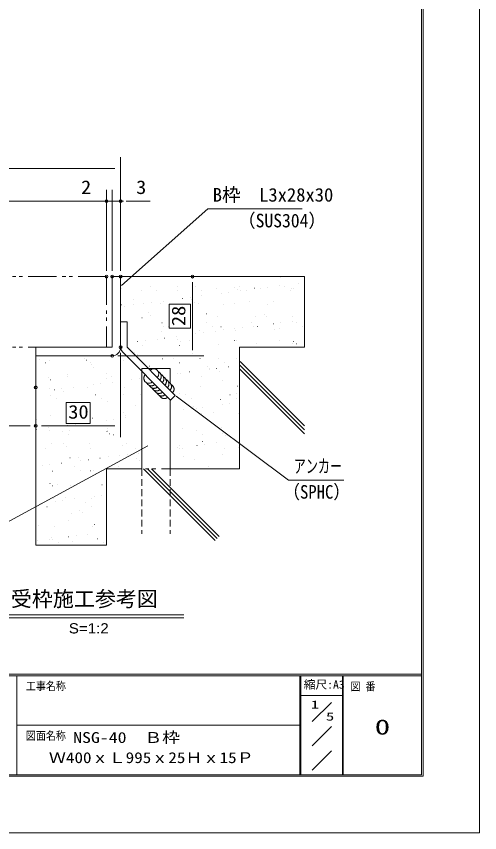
# Model space of a CAD drawing. Units: millimetres, scale not verified. Extents: x -1050 to 1050, y -742 to 742.
# Drawn here: x 641 to 1050, y -742 to -21 of the extents above; entities that cross this region are included whole.
import ezdxf
from ezdxf.enums import TextEntityAlignment as Align

# ---------------------------------------------------------------- set-up
doc = ezdxf.new("R2010")
doc.units = ezdxf.units.MM
doc.header["$LTSCALE"] = 5
doc.header["$PDMODE"] = 32
doc.header["$PDSIZE"] = 2.5
for name, pattern in [('CHAIN1', [8, 5, -1, 1, -1]), ('DASHED1', [1.8, 1.2, -0.6]), ('DOUBLE_CHAIN1', [8.8, 5, -1, 0.6, -0.6, 0.6, -1])]:
    doc.linetypes.add(name, pattern=pattern)
for name, color, linetype, lineweight in [('0-0_7-図\u3000枠', 4, 'Continuous', 9), ('0-2_枠', 7, 'Continuous', 9), ('0-3_寸法注釈', 2, 'Continuous', 9), ('0-5_DEFPOINTS', 134, 'Continuous', 9), ('0-6_蓋', 5, 'Continuous', 9), ('0-7_想像線', 134, 'DOUBLE_CHAIN1', 9), ('0-9_ハッチング', 4, 'Continuous', 9), ('0-B_1-外形線', 7, 'Continuous', 9), ('0-C_2-中心線', 1, 'CHAIN1', 9), ('0-D_3-点\u3000線', 6, 'DASHED1', 9), ('0-F_5-仮想線', 3, 'DOUBLE_CHAIN1', 9), ('1-0_6-寸法文字', 7, 'Continuous', 9)]:
    doc.layers.add(name, color=color, linetype=linetype, lineweight=lineweight)
doc.styles.add('HG丸ｺﾞｼｯｸM-PRO', font='')
doc.styles.add('ＭＳ ゴシック', font='')
doc.styles.get('HG丸ｺﾞｼｯｸM-PRO').set_extended_font_data('HG丸ｺﾞｼｯｸM-PRO')
doc.styles.get('ＭＳ ゴシック').set_extended_font_data('MS Gothic')

msp = doc.modelspace()

# ---------------------------------------------------------------- linework, layer by layer
at = {"layer": '0-0_7-図\u3000枠'}
for p, q in [((998.75, -691.25), (998.75, 691.25)), ((998.75, -602.5), (-973.75, -602.5)), ((998.75, -603.75), (-973.75, -603.75)), ((641.25, -691.25), (641.25, -603.75)), ((891.25, -691.25), (891.25, -603.75)), ((892, -691.25), (892, -603.75)), ((928.75, -691.25), (928.75, -603.75)), ((929.5, -691.25), (929.5, -603.75)), ((928.75, -621.25), (892, -621.25)), ((919.085, -627.292), (902.216, -644.161)), ((891.25, -647.5), (641.25, -647.5)), ((919.085, -648.767), (902.216, -665.636)), ((919.085, -670.242), (902.216, -687.111)), ((1000, -692.5), (-975, -692.5)), ((998.75, -691.25), (-973.75, -691.25))]:
    msp.add_line(p, q, dxfattribs=at)
at = {"layer": '0-0_7-図\u3000枠', "color": 5}
msp.add_line((998.547, -691.25), (998.75, -691.25), dxfattribs=at)
at = {"layer": '0-0_7-図\u3000枠'}
msp.add_lwpolyline([(-975, 692.5), (1000, 692.5), (1000, -692.5)], dxfattribs=at)
at = {"layer": '0-2_枠'}
for p, q in [((725.45, -250.971), (725.45, -313.471)), ((732.95, -250.971), (725.45, -250.971)), ((732.95, -313.471), (732.95, -250.971)), ((738.7, -290.853), (732.95, -290.853)), ((732.95, -290.853), (732.95, -313.471)), ((738.7, -290.853), (738.7, -313.471)), ((657.95, -313.471), (725.45, -313.471)), ((657.95, -320.971), (657.95, -313.471)), ((781.21, -355.982), (738.7, -313.471)), ((657.95, -320.971), (725.45, -320.971)), ((777.144, -360.047), (734.634, -317.537)), ((777.144, -360.047), (781.21, -355.982))]:
    msp.add_line(p, q, dxfattribs=at)
for centre, radius, start, end in [((725.45, -313.471), 7.5, 270, 0), ((738.7, -313.471), 5.75, 180, 225)]:
    msp.add_arc(centre, radius, start, end, dxfattribs=at)
at = {"layer": '0-3_寸法注釈'}
for p, q in [((732.95, -245.971), (732.95, -145.474)), ((727.95, -155.474), (495.45, -155.474)), ((720.45, -245.971), (720.45, -174.255)), ((720.45, -245.971), (720.45, -174.255)), ((725.45, -245.971), (725.45, -174.255)), ((725.45, -245.971), (725.45, -174.255)), ((732.95, -245.971), (732.95, -174.255)), ((720.45, -184.255), (495.45, -184.255)), ((715.45, -184.255), (694.337, -184.255)), ((720.45, -184.255), (715.45, -184.255)), ((725.45, -184.255), (720.45, -184.255)), ((725.45, -184.255), (732.95, -184.255)), ((730.45, -184.255), (735.45, -184.255)), ((737.95, -184.255), (759.063, -184.255)), ((796.393, -315.971), (796.393, -255.971)), ((730.45, -320.971), (806.393, -320.971)), ((732.95, -318.471), (732.95, -392.826)), ((657.95, -377.826), (657.95, -372.826)), ((652.95, -382.826), (495.45, -382.826)), ((727.95, -382.826), (662.95, -382.826)), ((625.573, -550.021), (788.652, -550.021)), ((625.573, -552.521), (788.652, -552.521))]:
    msp.add_line(p, q, dxfattribs=at)
for points in [[(893.376, -191), (810.026, -191), (733.702, -258.799)], [(930.133, -430.768), (881.08, -430.768), (782.013, -356.577)], [(549.657, -468.619), (631.881, -468.619), (757.025, -400.445)]]:
    msp.add_lwpolyline(points, dxfattribs=at)
at = {"layer": '0-5_DEFPOINTS'}
msp.add_line((998.547, -691.25), (998.75, -691.25), dxfattribs=at)
msp.add_lwpolyline([(-1050, -742.5), (-1050, 742.5), (1050, 742.5), (1050, -742.5)], close=True, dxfattribs=at)
for p in [(720.45, -184.255), (732.95, -184.255), (720.45, -250.971), (725.45, -250.971), (732.95, -250.971), (796.393, -250.971), (732.95, -313.471), (725.45, -320.971), (657.95, -348.86), (657.95, -382.826), (657.95, -382.826)]:
    msp.add_point(p, dxfattribs=at)
at = {"layer": '0-6_蓋', "linetype": 'DOUBLE_CHAIN1'}
for p, q in [((720.45, -250.971), (495.45, -250.971)), ((720.45, -250.971), (720.45, -313.471)), ((720.45, -313.471), (495.45, -313.471))]:
    msp.add_line(p, q, dxfattribs=at)
at = {"layer": '0-7_想像線'}
for p, q in [((895.45, -250.971), (732.95, -250.971)), ((837.95, -313.471), (837.95, -420.971)), ((895.45, -313.471), (837.95, -313.471)), ((657.95, -320.971), (657.95, -488.471)), ((751.7, -332.221), (751.7, -420.971)), ((751.7, -332.221), (776.7, -332.221)), ((776.7, -332.221), (776.7, -345.176)), ((776.7, -359.603), (776.7, -420.971)), ((720.45, -420.971), (720.45, -488.471)), ((837.95, -420.971), (720.45, -420.971))]:
    msp.add_line(p, q, dxfattribs=at)
at = {"layer": '0-7_想像線', "linetype": 'DASHED1'}
for p, q in [((751.7, -420.971), (751.7, -478.471)), ((776.7, -420.971), (776.7, -478.471))]:
    msp.add_line(p, q, dxfattribs=at)
at = {"layer": '0-7_想像線'}
for centre, start, end in [((757.892, -340.796), 135, 315), ((762.151, -336.923), 315, 135), ((764.407, -339.178), 315, 65.97458), ((766.662, -341.433), 315, 65.97458), ((760.148, -343.051), 204.02542, 315), ((768.917, -343.689), 315, 65.97458), ((771.172, -345.944), 315, 65.97458), ((773.428, -348.199), 315, 65.97458), ((762.403, -345.306), 204.02542, 315), ((764.658, -347.562), 204.02542, 315), ((766.914, -349.817), 204.02542, 315), ((775.683, -350.455), 315, 65.97458), ((769.169, -352.072), 204.02542, 315), ((771.424, -354.327), 204.02542, 315)]:
    msp.add_arc(centre, 4.455, start, end, dxfattribs=at)
at = {"layer": '0-9_ハッチング'}
for p, q in [((733.058, -251.498), (733.108, -251.498)), ((733.745, -250.971), (733.795, -250.971)), ((799.126, -250.971), (799.176, -250.971)), ((831.817, -250.971), (831.867, -250.971)), ((831.817, -250.971), (831.867, -250.971)), ((874.22, -251.478), (874.27, -251.478)), ((895.45, -252.313), (895.5, -252.313)), ((873.021, -259.089), (873.071, -259.089)), ((890.271, -256.818), (890.321, -256.818)), ((733.656, -261.065), (733.706, -261.065)), ((750.986, -262.826), (751.036, -262.826)), ((759.22, -260.033), (759.27, -260.033)), ((764.576, -263.445), (764.626, -263.445)), ((782.882, -260.043), (782.932, -260.043)), ((783.474, -262.982), (783.524, -262.982)), ((798.77, -259.961), (798.82, -259.961)), ((804.125, -263.373), (804.175, -263.373)), ((817.775, -261.746), (817.825, -261.746)), ((821.9, -265.819), (821.95, -265.819)), ((828.511, -264.949), (828.561, -264.949)), ((833.701, -260.48), (833.751, -260.48)), ((836.042, -262.625), (836.092, -262.625)), ((838.319, -259.889), (838.369, -259.889)), ((838.835, -263.589), (838.885, -263.589)), ((843.675, -263.301), (843.725, -263.301)), ((851.019, -261.322), (851.069, -261.322)), ((856.086, -261.318), (856.136, -261.318)), ((862.696, -260.448), (862.746, -260.448)), ((877.869, -259.817), (877.919, -259.817)), ((883.225, -263.229), (883.275, -263.229)), ((883.507, -261.478), (883.557, -261.478)), ((885.268, -261.603), (885.318, -261.603)), ((744.705, -271.19), (744.755, -271.19)), ((760.14, -273.95), (760.19, -273.95)), ((770.464, -272.59), (770.514, -272.59)), ((787.715, -270.319), (787.765, -270.319)), ((794.325, -269.449), (794.375, -269.449)), ((795.523, -271.626), (795.573, -271.626)), ((797.864, -273.771), (797.914, -273.771)), ((804.65, -268.09), (804.7, -268.09)), ((847.091, -272.749), (847.141, -272.749)), ((868.192, -273.229), (868.242, -273.229)), ((895.45, -271.018), (895.5, -271.018)), ((733.858, -275.969), (733.908, -275.969)), ((736.279, -277.091), (736.329, -277.091)), ((744.306, -275.799), (744.356, -275.799)), ((753.529, -274.82), (753.579, -274.82)), ((768.159, -274.733), (768.209, -274.733)), ((783.378, -275.423), (783.428, -275.423)), ((801.403, -274.309), (801.453, -274.309)), ((823.405, -275.656), (823.455, -275.656)), ((833.89, -274.465), (833.94, -274.465)), ((862.955, -275.584), (863.005, -275.584)), ((895.45, -277.398), (895.5, -277.398)), ((751.786, -287.297), (751.836, -287.297)), ((757.345, -282.773), (757.395, -282.773)), ((759.686, -284.918), (759.736, -284.918)), ((808.913, -283.895), (808.963, -283.895)), ((818.575, -286.217), (818.625, -286.217)), ((851.819, -285.793), (851.869, -285.793)), ((859.731, -284.332), (859.781, -284.332)), ((862.072, -286.477), (862.122, -286.477)), ((884.307, -285.948), (884.357, -285.948)), ((769.477, -291.835), (769.527, -291.835)), ((770.735, -295.042), (770.785, -295.042)), ((774.833, -295.247), (774.883, -295.247)), ((775.768, -293.979), (775.818, -293.979)), ((775.768, -293.979), (775.818, -293.979)), ((775.768, -295.843), (775.818, -295.843)), ((809.027, -291.763), (809.077, -291.763)), ((814.382, -295.175), (814.432, -295.175)), ((821.553, -295.478), (821.603, -295.478)), ((848.576, -291.691), (848.626, -291.691)), ((850.545, -294.93), (850.595, -294.93)), ((853.932, -295.103), (853.982, -295.103)), ((867.795, -292.659), (867.845, -292.659)), ((874.405, -291.789), (874.455, -291.789)), ((884.73, -290.429), (884.78, -290.429)), ((888.126, -291.619), (888.176, -291.619)), ((893.481, -295.031), (893.531, -295.031)), ((895.45, -289.018), (895.5, -289.018)), ((768.959, -299.204), (769.009, -299.204)), ((799.424, -301.66), (799.474, -301.66)), ((802.203, -298.78), (802.253, -298.78)), ((806.034, -300.79), (806.084, -300.79)), ((816.359, -299.431), (816.409, -299.431)), ((823.894, -297.623), (823.944, -297.623)), ((833.609, -297.159), (833.659, -297.159)), ((834.69, -298.936), (834.74, -298.936)), ((840.22, -296.289), (840.27, -296.289)), ((868.992, -297.7), (869.042, -297.7)), ((873.121, -296.601), (873.171, -296.601)), ((895.45, -296.285), (895.5, -296.285)), ((895.45, -302.482), (895.5, -302.482)), ((747.988, -308.432), (748.038, -308.432)), ((754.563, -307.601), (754.613, -307.601)), ((765.238, -306.161), (765.288, -306.161)), ((771.849, -305.29), (771.899, -305.29)), ((782.174, -303.931), (782.224, -303.931)), ((783.376, -306.625), (783.426, -306.625)), ((785.716, -308.77), (785.766, -308.77)), ((794.113, -307.53), (794.163, -307.53)), ((833.662, -307.458), (833.712, -307.458)), ((834.943, -307.748), (834.993, -307.748)), ((852.619, -310.263), (852.669, -310.263)), ((873.212, -307.386), (873.262, -307.386)), ((885.762, -308.184), (885.812, -308.184)), ((752.586, -311.767), (752.636, -311.767)), ((785.074, -311.923), (785.124, -311.923)), ((819.375, -310.687), (819.425, -310.687)), ((885.107, -310.419), (885.157, -310.419)), ((888.102, -310.329), (888.152, -310.329)), ((891.531, -313.471), (891.581, -313.471)), ((661.085, -323.853), (661.135, -323.853)), ((675.21, -320.971), (675.26, -320.971)), ((675.21, -320.971), (675.26, -320.971)), ((700.635, -323.781), (700.685, -323.781)), ((739.164, -322.067), (739.214, -322.067)), ((740.184, -323.709), (740.234, -323.709)), ((745.198, -317.771), (745.248, -317.771)), ((747.539, -319.916), (747.589, -319.916)), ((769.759, -323.675), (769.809, -323.675)), ((779.734, -323.637), (779.784, -323.637)), ((796.765, -318.894), (796.815, -318.894)), ((803.003, -323.251), (803.053, -323.251)), ((819.284, -323.565), (819.334, -323.565)), ((835.49, -323.406), (835.54, -323.406)), ((837.95, -321.519), (838, -321.519)), ((666.441, -327.265), (666.491, -327.265)), ((669.727, -325.179), (669.777, -325.179)), ((702.97, -324.755), (703.02, -324.755)), ((705.99, -327.193), (706.04, -327.193)), ((707.02, -328.918), (707.07, -328.918)), ((709.361, -331.063), (709.411, -331.063)), ((735.458, -324.91), (735.508, -324.91)), ((741.897, -324.8), (741.947, -324.8)), ((741.897, -324.8), (741.947, -324.8)), ((758.587, -330.041), (758.637, -330.041)), ((785.089, -327.049), (785.139, -327.049)), ((809.406, -330.477), (809.456, -330.477)), ((824.639, -326.977), (824.689, -326.977)), ((828.069, -330.771), (828.119, -330.771)), ((837.95, -328.971), (895.45, -386.471)), ((837.95, -329.47), (838, -329.47)), ((838.486, -325.971), (895.45, -382.936)), ((685.842, -337.898), (685.892, -337.898)), ((720.143, -336.662), (720.193, -336.662)), ((751.7, -337.532), (751.75, -337.532)), ((776.948, -337.501), (776.998, -337.501)), ((783.558, -336.631), (783.608, -336.631)), ((785.874, -336.394), (785.924, -336.394)), ((793.883, -335.272), (793.933, -335.272)), ((811.133, -333.001), (811.183, -333.001)), ((811.747, -332.622), (811.797, -332.622)), ((817.744, -332.13), (817.794, -332.13)), ((820.176, -335.158), (820.226, -335.158)), ((837.95, -332.507), (895.45, -390.007)), ((837.95, -335.457), (838, -335.457)), ((668.842, -340.064), (668.892, -340.064)), ((671.183, -342.209), (671.233, -342.209)), ((685.721, -339.547), (685.771, -339.547)), ((715.187, -345.632), (715.237, -345.632)), ((720.41, -341.187), (720.46, -341.187)), ((725.27, -339.475), (725.32, -339.475)), ((725.512, -344.273), (725.562, -344.273)), ((742.762, -342.002), (742.812, -342.002)), ((749.373, -341.132), (749.423, -341.132)), ((751.7, -340.825), (751.75, -340.825)), ((751.7, -340.825), (751.75, -340.825)), ((804.369, -339.332), (804.419, -339.332)), ((822.796, -342.747), (822.846, -342.747)), ((670.527, -349.649), (670.577, -349.649)), ((674.391, -351.003), (674.441, -351.003)), ((681.002, -350.133), (681.052, -350.133)), ((682.232, -352.334), (682.282, -352.334)), ((691.327, -348.774), (691.377, -348.774)), ((703.77, -349.225), (703.82, -349.225)), ((708.577, -346.503), (708.627, -346.503)), ((733.05, -352.77), (733.1, -352.77)), ((736.258, -349.381), (736.308, -349.381)), ((803.803, -347.721), (803.853, -347.721)), ((836.29, -347.877), (836.34, -347.877)), ((837.95, -346.604), (838, -346.604)), ((671.342, -355.655), (671.392, -355.655)), ((676.697, -359.067), (676.747, -359.067)), ((710.892, -355.583), (710.942, -355.583)), ((716.247, -358.995), (716.297, -358.995)), ((735.391, -354.915), (735.441, -354.915)), ((750.441, -355.511), (750.491, -355.511)), ((751.7, -356.313), (751.75, -356.313)), ((751.7, -356.313), (751.75, -356.313)), ((784.618, -353.893), (784.668, -353.893)), ((789.991, -355.439), (790.041, -355.439)), ((795.346, -358.851), (795.396, -358.851)), ((820.976, -359.629), (821.026, -359.629)), ((829.54, -355.367), (829.59, -355.367)), ((834.896, -358.779), (834.946, -358.779)), ((835.436, -354.33), (835.486, -354.33)), ((837.777, -356.475), (837.827, -356.475)), ((837.95, -356.633), (838, -356.633)), ((837.95, -360.725), (838, -360.725)), ((684.902, -363.704), (684.952, -363.704)), ((684.902, -363.704), (684.952, -363.704)), ((684.902, -364.293), (684.952, -364.293)), ((720.943, -361.133), (720.993, -361.133)), ((746.44, -365.04), (746.49, -365.04)), ((751.7, -362.616), (751.75, -362.616)), ((786.674, -360.864), (786.724, -360.864)), ((795.268, -367.972), (795.318, -367.972)), ((797.258, -365.476), (797.308, -365.476)), ((799.599, -367.621), (799.649, -367.621)), ((805.593, -366.612), (805.643, -366.612)), ((822.843, -364.341), (822.893, -364.341)), ((829.453, -363.471), (829.503, -363.471)), ((837.95, -362.352), (838, -362.352)), ((837.95, -362.352), (838, -362.352)), ((671.327, -374.12), (671.377, -374.12)), ((735.527, -371.277), (735.577, -371.277)), ((737.058, -373.852), (737.108, -373.852)), ((751.7, -373.708), (751.75, -373.708)), ((788.657, -368.842), (788.707, -368.842)), ((804.603, -372.192), (804.653, -372.192)), ((814.626, -371.134), (814.676, -371.134)), ((837.09, -372.348), (837.14, -372.348)), ((837.95, -371.688), (838, -371.688)), ((659.035, -377.208), (659.085, -377.208)), ((686.101, -382.344), (686.151, -382.344)), ((692.711, -381.474), (692.761, -381.474)), ((695.115, -380.951), (695.165, -380.951)), ((696.682, -380.951), (696.732, -380.951)), ((696.682, -380.951), (696.732, -380.951)), ((708.262, -376.186), (708.312, -376.186)), ((720.286, -377.843), (720.336, -377.843)), ((726.897, -376.973), (726.947, -376.973)), ((737.221, -375.614), (737.271, -375.614)), ((810.648, -377.746), (810.698, -377.746)), ((658.526, -385.974), (658.576, -385.974)), ((668.85, -384.615), (668.9, -384.615)), ((670.084, -387.333), (670.134, -387.333)), ((681.599, -387.457), (681.649, -387.457)), ((687.442, -386.839), (687.492, -386.839)), ((720.903, -387.769), (720.953, -387.769)), ((721.148, -387.385), (721.198, -387.385)), ((721.743, -385.603), (721.793, -385.603)), ((751.7, -387.701), (751.75, -387.701)), ((787.474, -385.335), (787.524, -385.335)), ((800.248, -387.241), (800.298, -387.241)), ((821.776, -384.099), (821.826, -384.099)), ((823.289, -389.329), (823.339, -389.329)), ((686.954, -390.869), (687.004, -390.869)), ((723.244, -389.914), (723.294, -389.914)), ((726.504, -390.797), (726.554, -390.797)), ((805.403, -396.663), (805.453, -396.663)), ((805.603, -390.653), (805.653, -390.653)), ((825.63, -391.474), (825.68, -391.474)), ((834.552, -395.682), (834.602, -395.682)), ((837.89, -396.818), (837.94, -396.818)), ((837.95, -396.773), (838, -396.773)), ((666.685, -403.223), (666.735, -403.223)), ((672.127, -398.591), (672.177, -398.591)), ((682.725, -398.916), (682.775, -398.916)), ((685.066, -401.061), (685.116, -401.061)), ((705.37, -398.167), (705.42, -398.167)), ((706.234, -403.151), (706.284, -403.151)), ((734.292, -400.039), (734.342, -400.039)), ((737.858, -398.322), (737.908, -398.322)), ((745.784, -403.08), (745.834, -403.08)), ((783.116, -402.454), (783.166, -402.454)), ((785.111, -400.475), (785.161, -400.475)), ((785.334, -403.008), (785.384, -403.008)), ((787.452, -402.62), (787.502, -402.62)), ((800.367, -400.183), (800.417, -400.183)), ((806.977, -399.312), (807.027, -399.312)), ((817.302, -397.953), (817.352, -397.953)), ((824.883, -402.936), (824.933, -402.936)), ((836.678, -401.598), (836.728, -401.598)), ((688.242, -411.31), (688.292, -411.31)), ((696.115, -411.185), (696.165, -411.185)), ((722.543, -410.074), (722.593, -410.074)), ((731.995, -409.184), (732.045, -409.184)), ((738.606, -408.314), (738.656, -408.314)), ((748.931, -406.954), (748.981, -406.954)), ((751.7, -406.59), (751.75, -406.59)), ((788.274, -409.806), (788.324, -409.806)), ((822.576, -408.57), (822.626, -408.57)), ((663.624, -418.185), (663.674, -418.185)), ((670.235, -417.315), (670.285, -417.315)), ((680.56, -415.956), (680.61, -415.956)), ((697.81, -413.684), (697.86, -413.684)), ((704.42, -412.814), (704.47, -412.814)), ((714.745, -411.455), (714.795, -411.455)), ((746.933, -411.622), (746.983, -411.622)), ((749.274, -413.767), (749.324, -413.767)), ((751.7, -412.786), (751.75, -412.786)), ((751.7, -415.99), (751.75, -415.99)), ((798.501, -412.744), (798.551, -412.744)), ((672.927, -423.061), (672.977, -423.061)), ((691.856, -419.259), (691.906, -419.259)), ((697.211, -422.671), (697.261, -422.671)), ((706.17, -422.637), (706.22, -422.637)), ((708.755, -422.768), (708.805, -422.768)), ((711.096, -424.913), (711.146, -424.913)), ((731.405, -419.187), (731.455, -419.187)), ((734.206, -420.971), (734.256, -420.971)), ((734.206, -420.971), (734.256, -420.971)), ((753.129, -420.971), (816.539, -484.382)), ((756.664, -420.971), (818.307, -482.614)), ((760.2, -420.971), (820.075, -480.846)), ((810.505, -419.043), (810.555, -419.043)), ((813.531, -420.971), (813.581, -420.971)), ((813.531, -420.971), (813.581, -420.971)), ((670.577, -433.914), (670.627, -433.914)), ((672.918, -436.059), (672.968, -436.059)), ((676.942, -435.025), (676.992, -435.025)), ((689.042, -435.78), (689.092, -435.78)), ((716.491, -434.953), (716.541, -434.953)), ((720.45, -433.484), (720.5, -433.484)), ((683.967, -446.184), (684.017, -446.184)), ((692.269, -447.296), (692.319, -447.296)), ((706.97, -447.108), (707.02, -447.108)), ((709.519, -445.025), (709.569, -445.025)), ((716.13, -444.155), (716.18, -444.155)), ((720.45, -443.586), (720.5, -443.586)), ((720.45, -443.586), (720.5, -443.586)), ((658.084, -451.797), (658.134, -451.797)), ((662.563, -451.133), (662.613, -451.133)), ((667.918, -454.545), (667.968, -454.545)), ((673.727, -447.532), (673.777, -447.532)), ((675.334, -449.526), (675.384, -449.526)), ((681.944, -448.655), (681.994, -448.655)), ((702.113, -451.061), (702.163, -451.061)), ((707.468, -454.473), (707.518, -454.473)), ((689.842, -460.251), (689.892, -460.251)), ((696.608, -457.767), (696.658, -457.767)), ((698.949, -459.912), (698.999, -459.912)), ((658.43, -468.913), (658.48, -468.913)), ((687.198, -466.827), (687.248, -466.827)), ((720.45, -462.743), (720.5, -462.743)), ((660.771, -471.058), (660.821, -471.058)), ((674.527, -472.003), (674.577, -472.003)), ((707.77, -471.579), (707.82, -471.579)), ((709.997, -470.036), (710.047, -470.036)), ((669.793, -483.137), (669.843, -483.137)), ((671.82, -481.183), (671.87, -481.183)), ((672.82, -482.935), (672.87, -482.935)), ((687.043, -480.866), (687.093, -480.866)), ((693.654, -479.996), (693.704, -479.996)), ((703.979, -478.637), (704.029, -478.637)), ((712.369, -482.863), (712.419, -482.863)), ((720.45, -476.468), (720.5, -476.468)), ((658.154, -484.566), (658.204, -484.566)), ((659.468, -484.497), (659.518, -484.497)), ((678.175, -486.347), (678.225, -486.347)), ((681.51, -488.471), (681.56, -488.471)), ((690.642, -484.722), (690.692, -484.722)), ((717.725, -486.275), (717.775, -486.275)), ((720.45, -488.011), (720.5, -488.011))]:
    msp.add_line(p, q, dxfattribs=at)
for points in [[(732.95, -250.971), (732.95, -290.853), (738.7, -290.853), (738.7, -313.471), (757.45, -332.221), (776.7, -332.221), (776.7, -345.176)], [(778.833, -353.605), (781.21, -355.982), (777.144, -360.047), (776.7, -359.603), (776.7, -420.971), (837.95, -420.971), (837.95, -313.471), (895.45, -313.471), (895.45, -250.971), (732.95, -250.971)], [(725.45, -320.971), (657.95, -320.971), (657.95, -488.471), (720.45, -488.471), (720.45, -420.971), (751.7, -420.971), (751.7, -334.603), (734.634, -317.537)]]:
    msp.add_lwpolyline(points, dxfattribs=at)
for points in [[(775.768, -296.52), (775.768, -275.423), (794.518, -275.423), (794.518, -296.52)], [(684.902, -362.201), (705.998, -362.201), (705.998, -380.951), (684.902, -380.951)]]:
    msp.add_lwpolyline(points, close=True, dxfattribs=at)
for centre, radius, start, end in [((725.45, -313.471), 7.5, 270, 0), ((738.7, -313.471), 5.75, 180, 225), ((773.428, -348.199), 4.455, 24.02542, 42.73698), ((775.683, -350.455), 4.455, 315, 65.97458)]:
    msp.add_arc(centre, radius, start, end, dxfattribs=at)
at = {"layer": '0-B_1-外形線'}
msp.add_line((998.547, -691.25), (998.75, -691.25), dxfattribs=at)
at = {"layer": '0-C_2-中心線'}
msp.add_line((998.547, -691.25), (998.75, -691.25), dxfattribs=at)
at = {"layer": '0-D_3-点\u3000線'}
msp.add_line((998.547, -691.25), (998.75, -691.25), dxfattribs=at)
at = {"layer": '0-F_5-仮想線'}
msp.add_line((998.547, -691.25), (998.75, -691.25), dxfattribs=at)
at = {"layer": '1-0_6-寸法文字'}
msp.add_line((998.547, -691.25), (998.75, -691.25), dxfattribs=at)

# ---------------------------------------------------------------- texts
at = {"layer": '0-0_7-図\u3000枠', "color": 5, "style": 'ＭＳ ゴシック'}
for s, height, width, p in [('工事名称', 7.216, 0.9, (649.238, -618.721)), ('縮尺:A3', 7.216, 1.05, (894.697, -617.361)), ('図 番', 7.216, 0.9, (935.941, -619.078)), ('1', 7.216, 1.5, (900.892, -635.039)), ('5', 7.216, 1.5, (914.263, -645.58)), ('0', 13.47, 1.5, (957.299, -659.866)), ('図面名称', 7.216, 0.9, (649.238, -662.626)), ('NSG-40\u3000Ｂ枠', 9.621, 1.2, (691.042, -666.081)), ('Ｗ400ｘＬ995ｘ25Ｈｘ15Ｐ', 9.621, 1.15, (669.584, -683.894))]:
    msp.add_text(s, height=height, dxfattribs=dict(at, width=width)).set_placement(p, align=Align.BOTTOM_LEFT)
at = {"layer": '0-3_寸法注釈', "color": 7}
for s, height, style, width, p in [('2', 12.02, 'ＭＳ ゴシック', 1.1, (698.027, -181.568)), ('3', 12.02, 'ＭＳ ゴシック', 1.1, (746.64, -181.568)), ('（SUS304）', 12.02, 'ＭＳ ゴシック', 0.95, (836.597, -211.05)), ('30', 12.02, 'ＭＳ ゴシック', 1.1, (686.717, -380.139)), ('アンカー', 12.02, 'ＭＳ ゴシック', 0.65, (885.857, -428.081)), ('（SPHC）', 12.02, 'ＭＳ ゴシック', 0.9, (876.584, -450.87)), ('S=1:2', 9.062, 'HG丸ｺﾞｼｯｸM-PRO', 1.1, (687.221, -569.113))]:
    msp.add_text(s, height=height, dxfattribs=dict(at, style=style, width=width)).set_placement(p, align=Align.BOTTOM_LEFT)
for s, height, style, p in [('B枠\u3000L3x28x30', 12.03, 'ＭＳ ゴシック', (814.279, -188.313)), ('受枠施工参考図', 13.6, 'HG丸ｺﾞｼｯｸM-PRO', (636.024, -546.664))]:
    msp.add_text(s, height=height, dxfattribs=dict(at, style=style)).set_placement(p, align=Align.BOTTOM_LEFT)
at = {"layer": '0-3_寸法注釈', "color": 7, "style": 'ＭＳ ゴシック', "width": 1.1}
msp.add_text('28', height=12.02, rotation=90, dxfattribs=at).set_placement((793.706, -294.705), align=Align.BOTTOM_LEFT)

doc.saveas('drawing.dxf')
